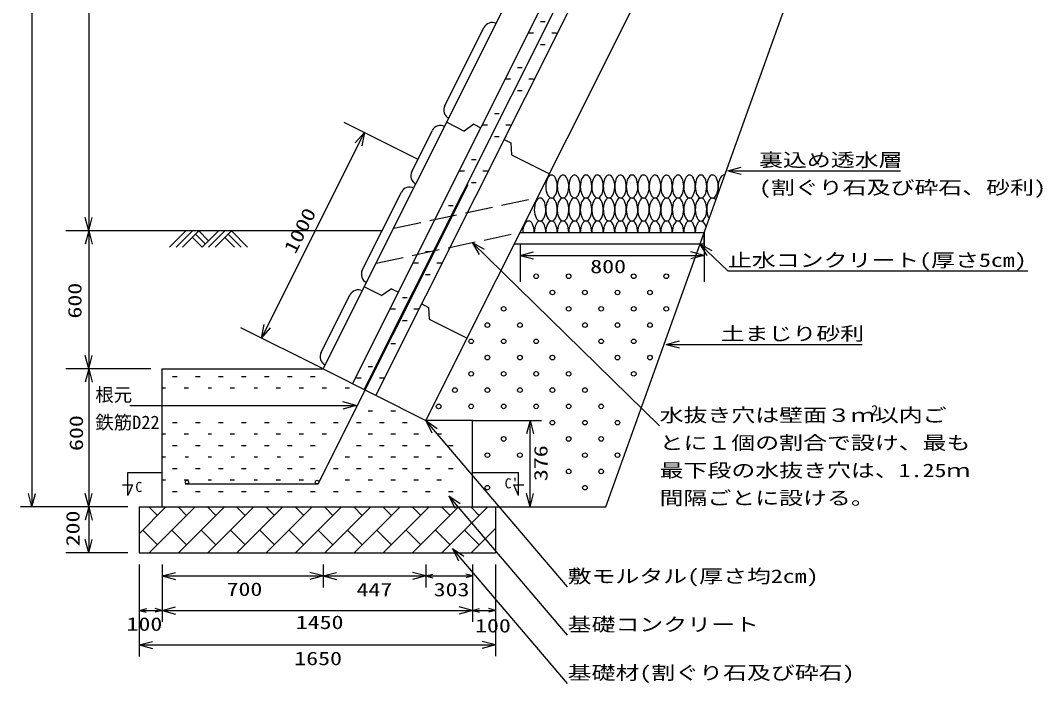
# Model space of a CAD drawing. Units: millimetres, scale not verified. Extents: x -10580 to 10511, y -7658 to 7278.
# Drawn here: x 326 to 4771, y -7658 to -4775 of the extents above; entities that cross this region are included whole.
import ezdxf
from ezdxf.enums import TextEntityAlignment as Align

# ---------------------------------------------------------------- set-up
doc = ezdxf.new("R2010")
doc.units = ezdxf.units.MM
doc.header["$LTSCALE"] = 40
doc.linetypes.add('DASHED3', pattern=[4, 3, -1])
doc.layers.add('0-0', color=7, linetype='Continuous')
doc.styles.add('ＭＳ ゴシック', font='')
doc.styles.get('ＭＳ ゴシック').set_extended_font_data('MS Gothic')

msp = doc.modelspace()

# ---------------------------------------------------------------- linework, layer by layer
at = {"layer": '0-0'}
for p, q in [((375.53, -1890.2), (375.53, -6890.2)), ((622.58, -1890.2), (622.58, -5890.2)), ((2587.11, -4779.12), (2607.11, -4779.12)), ((2537.11, -4829.12), (2557.1, -4829.12)), ((2637.11, -4829.12), (2657.11, -4829.12)), ((2587.11, -4879.12), (2607.11, -4879.12)), ((2487.11, -4979.12), (2507.1, -4979.12)), ((2437.11, -5029.12), (2457.11, -5029.12)), ((2537.11, -5029.12), (2557.1, -5029.12)), ((2487.11, -5079.12), (2507.1, -5079.12)), ((2387.1, -5179.12), (2407.1, -5179.12)), ((1732.37, -5216.97), (2054.22, -5378.26)), ((2333.65, -5229.12), (2357.1, -5229.12)), ((2437.11, -5229.12), (2457.11, -5229.12)), ((1821.77, -5261.77), (1781.93, -5306.63)), ((2387.1, -5279.11), (2407.1, -5279.11)), ((2287.1, -5379.12), (2307.1, -5379.12)), ((3402.46, -5428.21), (3460.41, -5412.68)), ((2237.1, -5429.12), (2257.1, -5429.12)), ((2337.1, -5429.12), (2357.1, -5429.12)), ((3402.46, -5428.21), (3460.41, -5443.74)), ((3402.46, -5428.21), (4152.73, -5428.21)), ((2287.1, -5479.12), (2307.1, -5479.12)), ((2187.1, -5579.12), (2207.1, -5579.12)), ((622.58, -5690.2), (607.05, -5632.25)), ((622.58, -5690.2), (638.11, -5632.25)), ((1897.9, -5690.2), (522.58, -5690.2)), ((622.58, -5690.2), (607.05, -5748.16)), ((622.58, -5690.2), (638.11, -5748.16)), ((1045.03, -5690.2), (974.32, -5760.91)), ((1073.31, -5690.2), (1002.6, -5760.91)), ((1101.6, -5690.2), (1030.89, -5760.91)), ((1073.31, -5718.49), (1115.74, -5760.91)), ((1087.46, -5704.35), (1129.88, -5746.77)), ((1101.6, -5690.2), (1144.03, -5732.63)), ((1186.45, -5690.2), (1115.74, -5760.91)), ((1214.74, -5690.2), (1144.03, -5760.91)), ((1243.02, -5690.2), (1172.31, -5760.91)), ((1214.74, -5718.49), (1257.16, -5760.91)), ((1228.88, -5704.35), (1285.45, -5760.91)), ((1243.02, -5690.2), (1313.73, -5760.91)), ((3298.9, -5696.17), (3298.9, -5911.86)), ((2289.87, -5740.2), (2320.43, -5791.83)), ((2498.9, -5746.17), (2498.9, -5911.86)), ((3279.5, -5746.17), (3310.62, -5797.47)), ((2087.1, -5779.12), (2107.1, -5779.12)), ((2498.9, -5796.17), (2556.85, -5780.64)), ((2498.9, -5796.17), (2556.85, -5811.7)), ((2498.9, -5796.17), (3298.9, -5796.17)), ((3298.9, -5796.17), (3240.94, -5780.64)), ((3298.9, -5796.17), (3240.94, -5811.7)), ((2037.11, -5829.12), (2057.1, -5829.12)), ((2137.1, -5829.12), (2157.11, -5829.12)), ((3402.49, -5863.94), (4707.49, -5863.94)), ((2087.1, -5879.12), (2107.1, -5879.12)), ((1987.1, -5979.12), (2007.11, -5979.12)), ((1937.1, -6029.12), (1957.1, -6029.12)), ((2037.11, -6029.12), (2057.1, -6029.12)), ((1987.1, -6079.12), (2007.11, -6079.12)), ((1641.97, -6290.2), (1284.36, -6111)), ((1373.76, -6155.8), (1385.84, -6097.03)), ((1373.76, -6155.8), (1413.61, -6110.94)), ((3133.52, -6183.24), (3191.48, -6167.71)), ((1937.1, -6179.12), (1957.1, -6179.12)), ((3133.52, -6183.24), (3986.12, -6183.24)), ((3133.52, -6183.24), (3191.48, -6198.77)), ((622.58, -6290.2), (607.05, -6232.25)), ((622.58, -6290.2), (638.11, -6232.25)), ((891.97, -6290.2), (522.58, -6290.2)), ((622.58, -6290.2), (607.05, -6348.16)), ((622.58, -6290.2), (638.11, -6348.16)), ((1837.1, -6279.12), (1857.1, -6279.12)), ((987.1, -6322.71), (1007.1, -6322.71)), ((1087.1, -6322.71), (1107.1, -6322.71)), ((1187.1, -6322.71), (1207.1, -6322.71)), ((1287.1, -6322.71), (1307.1, -6322.71)), ((1387.1, -6322.71), (1407.1, -6322.71)), ((1487.1, -6322.71), (1507.1, -6322.71)), ((1587.11, -6322.71), (1607.1, -6322.71)), ((1787.1, -6329.12), (1807.1, -6329.12)), ((1887.1, -6329.12), (1907.1, -6329.12)), ((941.97, -6372.71), (957.1, -6372.71)), ((1037.1, -6372.71), (1057.1, -6372.71)), ((1141.97, -6372.71), (1157.1, -6372.71)), ((1237.1, -6372.71), (1257.1, -6372.71)), ((1341.97, -6372.71), (1357.1, -6372.71)), ((1437.1, -6372.71), (1457.1, -6372.71)), ((1537.1, -6372.71), (1557.11, -6372.71)), ((1637.1, -6372.71), (1657.1, -6372.71)), ((1737.1, -6372.71), (1757.1, -6372.71)), ((1785.99, -6449.22), (1728.03, -6433.7)), ((801.22, -6449.22), (1785.99, -6449.22)), ((1785.99, -6449.22), (1728.03, -6464.75)), ((1837.1, -6472.71), (1857.1, -6472.71)), ((1937.1, -6472.71), (1957.1, -6472.71)), ((987.1, -6522.71), (1007.1, -6522.71)), ((1087.1, -6522.71), (1107.1, -6522.71)), ((1187.1, -6522.71), (1207.1, -6522.71)), ((1287.1, -6522.71), (1307.1, -6522.71)), ((1387.1, -6522.71), (1407.1, -6522.71)), ((1487.1, -6522.71), (1507.1, -6522.71)), ((1587.11, -6522.71), (1607.1, -6522.71)), ((1687.1, -6522.71), (1707.1, -6522.71)), ((1787.1, -6522.71), (1807.1, -6522.71)), ((1887.1, -6522.71), (1907.1, -6522.71)), ((1987.1, -6522.71), (2007.11, -6522.71)), ((2705.26, -7237.97), (2088.97, -6514.2)), ((2088.97, -6514.2), (2138.37, -6548.26)), ((2088.97, -6514.2), (2114.72, -6568.4)), ((2291.97, -6514.2), (2591.97, -6514.2)), ((2541.97, -6514.2), (2526.44, -6572.16)), ((2541.97, -6514.2), (2557.5, -6572.16)), ((2541.97, -6890.2), (2541.97, -6514.2)), ((941.97, -6572.71), (957.1, -6572.71)), ((1037.1, -6572.71), (1057.1, -6572.71)), ((1141.97, -6572.71), (1157.1, -6572.71)), ((1237.1, -6572.71), (1257.1, -6572.71)), ((1341.97, -6572.71), (1357.1, -6572.71)), ((1437.1, -6572.71), (1457.1, -6572.71)), ((1537.1, -6572.71), (1557.11, -6572.71)), ((1637.1, -6572.71), (1657.1, -6572.71)), ((1837.1, -6572.71), (1857.1, -6572.71)), ((1937.1, -6572.71), (1957.1, -6572.71)), ((2037.1, -6572.71), (2057.1, -6572.71)), ((2137.1, -6572.71), (2157.1, -6572.71)), ((987.1, -6622.71), (1007.1, -6622.71)), ((1087.1, -6622.71), (1107.1, -6622.71)), ((1187.1, -6622.71), (1207.1, -6622.71)), ((1287.1, -6622.71), (1307.1, -6622.71)), ((1387.1, -6622.71), (1407.1, -6622.71)), ((1487.1, -6622.71), (1507.1, -6622.71)), ((1587.11, -6622.71), (1607.1, -6622.71)), ((1787.1, -6622.71), (1807.1, -6622.71)), ((1887.1, -6622.71), (1907.1, -6622.71)), ((1987.1, -6622.71), (2007.11, -6622.71)), ((2087.1, -6622.71), (2107.1, -6622.71)), ((2187.1, -6622.71), (2207.1, -6622.71)), ((941.97, -6672.71), (957.1, -6672.71)), ((1041.97, -6672.71), (1057.1, -6672.71)), ((1141.97, -6672.71), (1157.1, -6672.71)), ((1141.97, -6672.71), (1157.1, -6672.71)), ((1241.97, -6672.71), (1257.1, -6672.71)), ((1341.97, -6672.71), (1357.1, -6672.71)), ((1441.97, -6672.71), (1457.1, -6672.71)), ((1537.1, -6672.71), (1557.11, -6672.71)), ((1737.1, -6672.71), (1757.1, -6672.71)), ((1837.1, -6672.71), (1857.1, -6672.71)), ((1937.1, -6672.71), (1957.1, -6672.71)), ((2037.1, -6672.71), (2057.1, -6672.71)), ((2137.1, -6672.71), (2157.1, -6672.71)), ((987.1, -6722.71), (1007.1, -6722.71)), ((1087.1, -6722.71), (1107.1, -6722.71)), ((1187.1, -6722.71), (1207.1, -6722.71)), ((1287.1, -6722.71), (1307.1, -6722.71)), ((1387.1, -6722.71), (1407.1, -6722.71)), ((1487.1, -6722.71), (1507.1, -6722.71)), ((1587.11, -6722.71), (1607.1, -6722.71)), ((1687.1, -6722.71), (1707.1, -6722.71)), ((1787.1, -6722.71), (1807.1, -6722.71)), ((1887.1, -6722.71), (1907.1, -6722.71)), ((1987.1, -6722.71), (2007.11, -6722.71)), ((2087.1, -6722.71), (2107.1, -6722.71)), ((2187.1, -6722.71), (2207.1, -6722.71)), ((941.97, -6772.71), (957.1, -6772.71)), ((1037.1, -6772.71), (1057.1, -6772.71)), ((1141.97, -6772.71), (1157.1, -6772.71)), ((1237.1, -6772.71), (1257.1, -6772.71)), ((1341.97, -6772.71), (1357.1, -6772.71)), ((1437.1, -6772.71), (1457.1, -6772.71)), ((1537.1, -6772.71), (1557.11, -6772.71)), ((1737.1, -6772.71), (1757.1, -6772.71)), ((1837.1, -6772.71), (1857.1, -6772.71)), ((1937.1, -6772.71), (1957.1, -6772.71)), ((2037.1, -6772.71), (2057.1, -6772.71)), ((2137.1, -6772.71), (2157.1, -6772.71)), ((375.53, -6890.2), (360, -6832.25)), ((375.53, -6890.2), (391.06, -6832.25)), ((622.58, -6890.2), (607.05, -6832.25)), ((622.58, -6890.2), (638.11, -6832.25)), ((987.1, -6822.71), (1007.1, -6822.71)), ((1087.1, -6822.71), (1107.1, -6822.71)), ((1187.1, -6822.71), (1207.1, -6822.71)), ((1287.1, -6822.71), (1307.1, -6822.71)), ((1387.1, -6822.71), (1407.1, -6822.71)), ((1487.1, -6822.71), (1507.1, -6822.71)), ((1587.1, -6822.71), (1607.1, -6822.71)), ((1687.1, -6822.71), (1707.1, -6822.71)), ((1787.1, -6822.71), (1807.1, -6822.71)), ((1887.1, -6822.71), (1907.1, -6822.71)), ((1987.1, -6822.71), (2007.1, -6822.71)), ((2087.1, -6822.71), (2107.1, -6822.71)), ((2187.1, -6822.71), (2207.1, -6822.71)), ((2705.26, -7447.97), (2188.9, -6841.56)), ((2188.9, -6841.56), (2238.29, -6875.62)), ((2188.9, -6841.56), (2214.65, -6895.75)), ((2541.97, -6890.2), (2526.44, -6832.25)), ((2541.97, -6890.2), (2557.5, -6832.25)), ((791.97, -6890.2), (325.53, -6890.2)), ((622.58, -6890.2), (607.05, -6948.16)), ((622.58, -6890.2), (622.58, -7090.2)), ((622.58, -6890.2), (638.11, -6948.16)), ((841.97, -7006.34), (958.1, -6890.2)), ((920.97, -6927.34), (883.83, -6890.2)), ((885.38, -7090.2), (1085.38, -6890.2)), ((1048.25, -6927.34), (1011.11, -6890.2)), ((1012.66, -7090.2), (1212.66, -6890.2)), ((1175.52, -6927.34), (1138.39, -6890.2)), ((1139.94, -7090.2), (1339.94, -6890.2)), ((1302.81, -6927.34), (1265.67, -6890.2)), ((1267.22, -7090.2), (1467.22, -6890.2)), ((1430.08, -6927.34), (1392.95, -6890.2)), ((1394.5, -7090.2), (1594.5, -6890.2)), ((1557.37, -6927.34), (1520.23, -6890.2)), ((1521.78, -7090.2), (1721.78, -6890.2)), ((1684.64, -6927.34), (1647.5, -6890.2)), ((1649.06, -7090.2), (1849.06, -6890.2)), ((1811.92, -6927.34), (1774.79, -6890.2)), ((1776.34, -7090.2), (1976.34, -6890.2)), ((1939.2, -6927.34), (1902.06, -6890.2)), ((1903.62, -7090.2), (2103.62, -6890.2)), ((2066.48, -6927.34), (2029.35, -6890.2)), ((2030.9, -7090.2), (2230.9, -6890.2)), ((2193.77, -6927.34), (2156.63, -6890.2)), ((2158.18, -7090.2), (2358.18, -6890.2)), ((2321.05, -6927.34), (2283.91, -6890.2)), ((920.97, -7054.62), (857.33, -6990.98)), ((1048.25, -7054.62), (984.61, -6990.98)), ((1175.52, -7054.62), (1111.89, -6990.98)), ((1302.81, -7054.62), (1239.17, -6990.98)), ((1430.08, -7054.62), (1366.45, -6990.98)), ((1557.37, -7054.62), (1493.72, -6990.98)), ((1684.64, -7054.62), (1621, -6990.98)), ((1811.92, -7054.62), (1748.28, -6990.98)), ((1939.2, -7054.62), (1875.56, -6990.98)), ((2066.48, -7054.62), (2002.84, -6990.98)), ((2193.76, -7054.62), (2130.13, -6990.98)), ((2321.05, -7054.62), (2257.41, -6990.98)), ((2285.46, -7090.2), (2391.97, -6983.7)), ((622.58, -7090.2), (607.05, -7032.25)), ((622.58, -7090.2), (638.11, -7032.25)), ((791.97, -7090.2), (522.58, -7090.2)), ((2705.26, -7657.97), (2204.63, -7070.03)), ((2204.63, -7070.03), (2254.03, -7104.09)), ((2204.63, -7070.03), (2230.38, -7124.23)), ((841.97, -7140.2), (841.97, -7540.2)), ((941.97, -7140.2), (941.97, -7390.2)), ((1641.97, -7140.2), (1641.97, -7240.2)), ((2088.97, -7140.2), (2088.97, -7240.2)), ((2291.97, -7140.2), (2291.97, -7390.2)), ((2391.97, -7140.2), (2391.97, -7539.58)), ((941.97, -7190.2), (999.93, -7174.67)), ((941.97, -7190.2), (999.93, -7205.73)), ((941.97, -7190.2), (1641.97, -7190.2)), ((1641.97, -7190.2), (1584.02, -7174.67)), ((1641.97, -7190.2), (1584.02, -7205.73)), ((1641.97, -7190.2), (1699.92, -7174.67)), ((1641.97, -7190.2), (1699.92, -7205.73)), ((2088.97, -7190.2), (2031.01, -7174.67)), ((2088.97, -7190.2), (2031.01, -7205.73)), ((2088.97, -7190.2), (2118.97, -7182.16)), ((2088.97, -7190.2), (2118.97, -7198.24)), ((2291.97, -7190.2), (2261.97, -7182.16)), ((2291.97, -7190.2), (2261.97, -7198.24)), ((841.97, -7340.2), (874.65, -7331.45)), ((941.97, -7340.2), (911.97, -7332.17)), ((2291.97, -7340.2), (2234.01, -7324.68)), ((2291.97, -7340.2), (2321.97, -7332.17)), ((2391.97, -7340.2), (2361.97, -7332.17)), ((841.97, -7340.2), (871.97, -7348.24)), ((941.97, -7340.2), (911.97, -7348.24)), ((941.97, -7340.2), (999.93, -7355.73)), ((941.97, -7340.2), (2291.97, -7340.2)), ((2291.97, -7340.2), (2234.01, -7355.73)), ((2291.97, -7340.2), (2321.97, -7348.24)), ((2291.97, -7340.2), (2391.97, -7340.2)), ((2391.97, -7340.2), (2361.97, -7348.24)), ((841.97, -7490.2), (899.92, -7474.67)), ((841.97, -7490.2), (899.92, -7505.73)), ((841.97, -7490.2), (2391.97, -7490.2)), ((2391.97, -7490.2), (2334.01, -7474.67)), ((2391.97, -7490.2), (2334.01, -7505.73))]:
    msp.add_line(p, q, dxfattribs=at)
at = {"layer": '0-0', "color": 2}
for p, q in [((1641.97, -6290.2), (3846.89, -1890.2)), ((2088.97, -6514.2), (4406.13, -1890.2)), ((1769.81, -6354.27), (3940.44, -2022.71)), ((1871.73, -6405.34), (4042.36, -2073.78)), ((2870.83, -6890.2), (4555.81, -2190.2)), ((2170.7, -5145.81), (2340.95, -4806.08)), ((2179.58, -5217.37), (2255.58, -5255.45)), ((2298.09, -5226.42), (2255.58, -5255.45)), ((2298.09, -5226.42), (2327.59, -5241.21)), ((2027.34, -5431.9), (2116.94, -5253.09)), ((2429.51, -5292.28), (2459.01, -5307.06)), ((2459.01, -5307.06), (2461.2, -5358.5)), ((2461.2, -5358.5), (2626.58, -5441.37)), ((1812.29, -5861.03), (1982.54, -5521.3)), ((2498.9, -5696.17), (3298.9, -5696.17)), ((3298.9, -5746.17), (3298.9, -5696.17)), ((2473.84, -5746.17), (3298.9, -5746.17)), ((1821.17, -5932.59), (1897.17, -5970.67)), ((1939.68, -5941.64), (1897.17, -5970.67)), ((1939.68, -5941.64), (1969.18, -5956.43)), ((1633.09, -6218.64), (1758.53, -5968.31)), ((2071.1, -6007.5), (2100.6, -6022.29)), ((2100.6, -6022.29), (2102.79, -6073.72)), ((2102.79, -6073.72), (2268.17, -6156.59)), ((1641.97, -6290.2), (2088.97, -6514.2)), ((2291.97, -6514.2), (2088.97, -6514.2)), ((2291.97, -6890.2), (2291.97, -6514.2)), ((841.97, -6890.2), (841.97, -7090.2)), ((841.97, -6890.2), (2391.97, -6890.2)), ((2391.97, -6890.2), (2391.97, -7090.2)), ((2391.97, -6890.2), (2870.83, -6890.2)), ((841.97, -7090.2), (2391.97, -7090.2))]:
    msp.add_line(p, q, dxfattribs=at)
at = {"layer": '0-0', "color": 5}
for p, q in [((1820.77, -6379.81), (4011.56, -2008.01)), ((1620.71, -6790.2), (2273.26, -5488.02)), ((1041.97, -6790.2), (1620.71, -6790.2))]:
    msp.add_line(p, q, dxfattribs=at)
at = {"layer": '0-0', "linetype": 'DASHED3'}
for p, q in [((1948.86, -5677.8), (2575.06, -5544.19)), ((1872.7, -5829.78), (2498.9, -5696.17))]:
    msp.add_line(p, q, dxfattribs=at)
at = {"layer": '0-0', "color": 3}
for p in [(2291.97, -6740.2), (2491.97, -6840.2)]:
    msp.add_line(p, (2491.97, -6740.2), dxfattribs=at)
at = {"layer": '0-0'}
for points in [[(1373.76, -6155.8), (1821.77, -5261.77), (1809.69, -5320.54)], [(3105.26, -6537.97), (2289.87, -5740.2), (2342.15, -5769.63)], [(3402.49, -5863.94), (3279.5, -5746.17), (3332.1, -5775.04)], [(622.58, -5890.2), (622.58, -6290.2), (622.58, -6890.2)], [(1641.97, -7190.2), (2088.97, -7190.2), (2291.97, -7190.2)], [(841.97, -7340.2), (941.97, -7340.2), (999.93, -7324.68)]]:
    msp.add_lwpolyline(points, dxfattribs=at)
at = {"layer": '0-0', "color": 2}
msp.add_lwpolyline([(941.97, -6890.2), (941.97, -6290.2), (1641.97, -6290.2)], dxfattribs=at)
at = {"layer": '0-0', "color": 3}
for points in [[(791.97, -6840.2), (791.97, -6740.2), (941.97, -6740.2)], [(769.61, -6794.57), (813.44, -6794.57), (791.97, -6840.2)], [(2491.97, -6840.2), (2470.82, -6794.57), (2514.65, -6794.57)]]:
    msp.add_lwpolyline(points, dxfattribs=at)
at = {"layer": '0-0'}
for centre in [(2568.53, -5887.09), (2709.95, -5887.09), (2992.8, -5887.09), (3134.22, -5887.09), (2639.24, -5957.8), (2780.66, -5957.8), (2922.08, -5957.8), (3063.51, -5957.8), (2427.11, -6028.51), (2709.95, -6028.51), (2851.37, -6028.51), (2992.8, -6028.51), (3134.22, -6028.51), (2356.4, -6099.22), (2497.82, -6099.22), (2780.66, -6099.22), (2922.08, -6099.22), (3063.51, -6099.22), (2285.69, -6169.93), (2427.11, -6169.93), (2568.53, -6169.93), (2851.37, -6169.93), (2992.8, -6169.93), (2356.4, -6240.64), (2497.82, -6240.64), (2639.24, -6240.64), (2922.08, -6240.64), (3063.51, -6240.64), (2285.69, -6311.35), (2427.11, -6311.35), (2568.53, -6311.35), (2709.95, -6311.35), (2992.79, -6311.35), (2214.98, -6382.06), (2356.4, -6382.06), (2497.82, -6382.06), (2639.24, -6382.06), (2780.66, -6382.06), (2144.26, -6452.78), (2285.69, -6452.77), (2427.11, -6452.77), (2568.53, -6452.77), (2709.95, -6452.77), (2851.37, -6452.77), (2639.24, -6523.49), (2780.66, -6523.48), (2922.08, -6523.48), (2427.11, -6594.2), (2709.95, -6594.2), (2851.37, -6594.2), (2356.4, -6664.91), (2497.82, -6664.91), (2780.66, -6664.91), (2922.08, -6664.91), (2709.95, -6735.62), (2851.37, -6735.62), (2356.4, -6806.33), (2780.66, -6806.33)]:
    msp.add_circle(centre, 10, dxfattribs=at)
at = {"layer": '0-0', "color": 5}
for centre in [(1049.97, -6782.2), (1615.95, -6782.11)]:
    msp.add_circle(centre, 8, dxfattribs=at)
at = {"layer": '0-0', "color": 2}
for centre, start, end in [((2376.71, -4824), 63.38148, 153.38376), ((2206.47, -5163.73), 153.38359, 243.38434), ((2152.7, -5271.01), 63.38333, 153.38376), ((2063.1, -5449.82), 153.38383, 243.384), ((2018.3, -5539.22), 63.38148, 153.38376), ((1848.05, -5878.95), 153.38359, 243.38434), ((1794.29, -5986.23), 63.38333, 153.38376), ((1668.85, -6236.56), 153.38383, 243.384)]:
    msp.add_arc(centre, 40, start, end, dxfattribs=at)
at = {"layer": '0-0'}
for centre, start_param, end_param in [((2635.38, -5496.8), 3.1604281, 9.4436108), ((2685.38, -5496.8), 3.2783111, 9.5614937), ((2735.38, -5496.8), 3.0422709, 9.3254535), ((2785.38, -5496.8), 3.1598819, 9.4430646), ((2835.38, -5496.8), 3.1597035, 9.4428861), ((2885.38, -5496.8), 3.2775686, 9.5607512), ((2935.38, -5496.8), 3.4794189, 9.7626015), ((2985.38, -5496.8), 4.7200109, 11.0031936), ((3035.38, -5496.8), 4.7200109, 11.0031936), ((3085.38, -5497.05), 3.2775686, 9.5607512), ((3135.38, -5497.05), 3.4794189, 9.7626015), ((3185.38, -5497.05), 4.7200109, 11.0031936), ((3235.38, -5497.05), 4.7200109, 11.0031936), ((3285.38, -5496.8), 4.7040978, 10.9872804), ((3335.38, -5496.8), 4.7200109, 11.0031936), ((3385.38, -5496.8), 6.1708532, 8.2775183), ((2585.38, -5596.8), 3.1604281, 9.4436108), ((2635.38, -5596.8), 3.2783111, 9.5614937), ((2685.38, -5596.8), 3.0422709, 9.3254535), ((2735.38, -5596.8), 3.1598819, 9.4430646), ((2785.38, -5596.8), 3.1597035, 9.4428861), ((2835.38, -5596.8), 3.2775686, 9.5607512), ((2885.38, -5596.8), 3.4794189, 9.7626015), ((2935.38, -5596.8), 4.7200109, 11.0031936), ((2985.38, -5596.8), 4.7200109, 11.0031936), ((3035.38, -5596.8), 4.7200109, 11.0031936), ((3085.38, -5597.05), 3.4794189, 9.7626015), ((3135.38, -5597.05), 4.7200109, 11.0031936), ((3185.38, -5597.05), 4.7200109, 11.0031936), ((3235.38, -5597.05), 4.7200109, 11.0031936), ((3285.38, -5596.8), 4.7357191, 11.0189017), ((3335.38, -5596.8), 5.6891068, 8.7747363), ((3285.38, -5696.8), 5.214487, 7.8463599), ((2535.38, -5696.8), 4.7249666, 7.8414041), ((2585.38, -5696.8), 4.7249644, 7.8414062), ((2635.38, -5696.8), 4.7249666, 7.8414062), ((2685.38, -5696.8), 4.7249666, 7.8414062), ((2735.38, -5696.8), 4.7249644, 7.8414062), ((2785.38, -5696.8), 4.7249644, 7.8414062), ((2835.38, -5696.8), 4.7249644, 7.8414062), ((2885.38, -5696.8), 4.7200109, 7.8414062), ((2935.38, -5696.8), 4.7200109, 7.8463599), ((2985.38, -5696.8), 4.7200109, 7.8463599), ((3035.38, -5697.05), 4.7249644, 7.8414062), ((3085.38, -5697.05), 4.7200109, 7.8414062), ((3135.38, -5697.05), 4.7200109, 7.8463599), ((3185.38, -5697.05), 4.7200109, 7.8463599), ((3235.38, -5696.8), 4.7200109, 7.8463599)]:
    msp.add_ellipse(centre, major_axis=(0, 50), ratio=0.5, start_param=start_param, end_param=end_param, dxfattribs=at)

# ---------------------------------------------------------------- texts
at = {"layer": '0-0', "style": 'ＭＳ ゴシック', "width": 1.3}
for s, p in [('裏込め透水層', (3537.73, -5428.21)), ('(割ぐり石及び砕石、砂利)', (3537.73, -5548.21)), ('800', (2803.68, -5891.33)), ('止水コンクリート(厚さ5cm)', (3402.49, -5863.94)), ('土まじり砂利', (3371.12, -6183.24)), ('水抜き穴は壁面３ｍ以内ご', (3105.26, -6537.97)), ('とに１個の割合で設け、最も', (3105.26, -6657.97)), ('最下段の水抜き穴は、1.25ｍ', (3105.26, -6777.97)), ('間隔ごとに設ける。', (3105.26, -6897.97)), ('敷モルタル(厚さ均2cm)', (2705.26, -7237.97)), ('700', (1221.96, -7294.62)), ('447', (1786.94, -7296.17)), ('303', (2122.7, -7296.17)), ('100', (786.87, -7446.19)), ('1450', (1522.97, -7438.58)), ('100', (2302.72, -7453.33)), ('基礎コンクリート', (2705.26, -7447.97)), ('1650', (1516.43, -7595.63)), ('基礎材(割ぐり石及び砕石)', (2705.26, -7657.97))]:
    msp.add_text(s, height=58.65, dxfattribs=at).set_placement(p, align=Align.BOTTOM_LEFT)
for s, rotation, p in [('1000', 63.384, (1536.58, -5802.15)), ('600', 90, (608.69, -6070.93)), ('600', 90, (615.23, -6646.78)), ('376', 90, (2635.41, -6777.66)), ('200', 90, (600.2, -7061.41))]:
    msp.add_text(s, height=58.65, rotation=rotation, dxfattribs=at).set_placement(p, align=Align.BOTTOM_LEFT)
at = {"layer": '0-0', "style": 'ＭＳ ゴシック'}
for s, p in [('根元', (651.22, -6449.22)), ('鉄筋D22', (651.22, -6569.22))]:
    msp.add_text(s, height=58.65, dxfattribs=at).set_placement(p, align=Align.BOTTOM_LEFT)
at = {"layer": '0-0', "color": 4, "style": 'ＭＳ ゴシック'}
for s, p in [('2', (4026.09, -6504.56)), ('C', (825.4, -6838.4)), ("C'", (2431.57, -6822.6))]:
    msp.add_text(s, height=43.99, dxfattribs=at).set_placement(p, align=Align.BOTTOM_LEFT)

doc.saveas('drawing.dxf')
